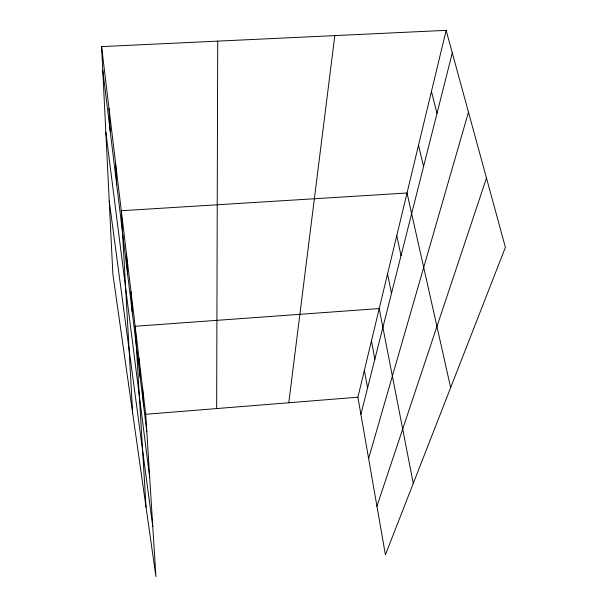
<?xml version="1.0" encoding="UTF-8"?>
<svg xmlns="http://www.w3.org/2000/svg" width="607" height="607" viewBox="0 0 607 607"><rect width="100%" height="100%" fill="white"/><g stroke="black" fill="none" stroke-linecap="round" stroke-linejoin="round"><path stroke-width="0.91" d="M216.653 408.572L217.708 41.132M288.788 402.76L334.821 35.601M446.137 30.35L505.403 247.33L385.415 554.79L357.91 397.19L446.137 30.35L101.597 46.61L112.841 273.901L155.931 576.65L145.718 414.285L101.597 46.61M360.907 414.353L452.298 52.892M368.616 458.535L468.475 112.136M376.939 506.238L486.48 178.041M145.718 414.285L357.91 397.19M431.44 91.46L437.002 113.388M418.504 145.263L423.557 166.553M450.652 387.623L407.024 193.003L121.294 210.728L132.66 413.177M396.766 235.637L401.03 255.661M387.554 273.954L391.5 293.371M413.268 483.415L379.231 308.568L135.156 326.27L146.037 507.179M371.446 340.906L374.86 359.154M364.375 370.323L367.569 388.01M109.237 201.099L152.782 526.572M105.823 132.038L149.686 477.421M102.765 70.131L146.826 431.934M142.516 387.653L143.654 405.871M139.018 358.449L140.164 377.266M131.013 291.755L132.197 311.831M126.415 253.46L127.614 274.197M115.535 162.744L116.734 184.869M109.025 108.478L110.216 131.309"/></g></svg>
